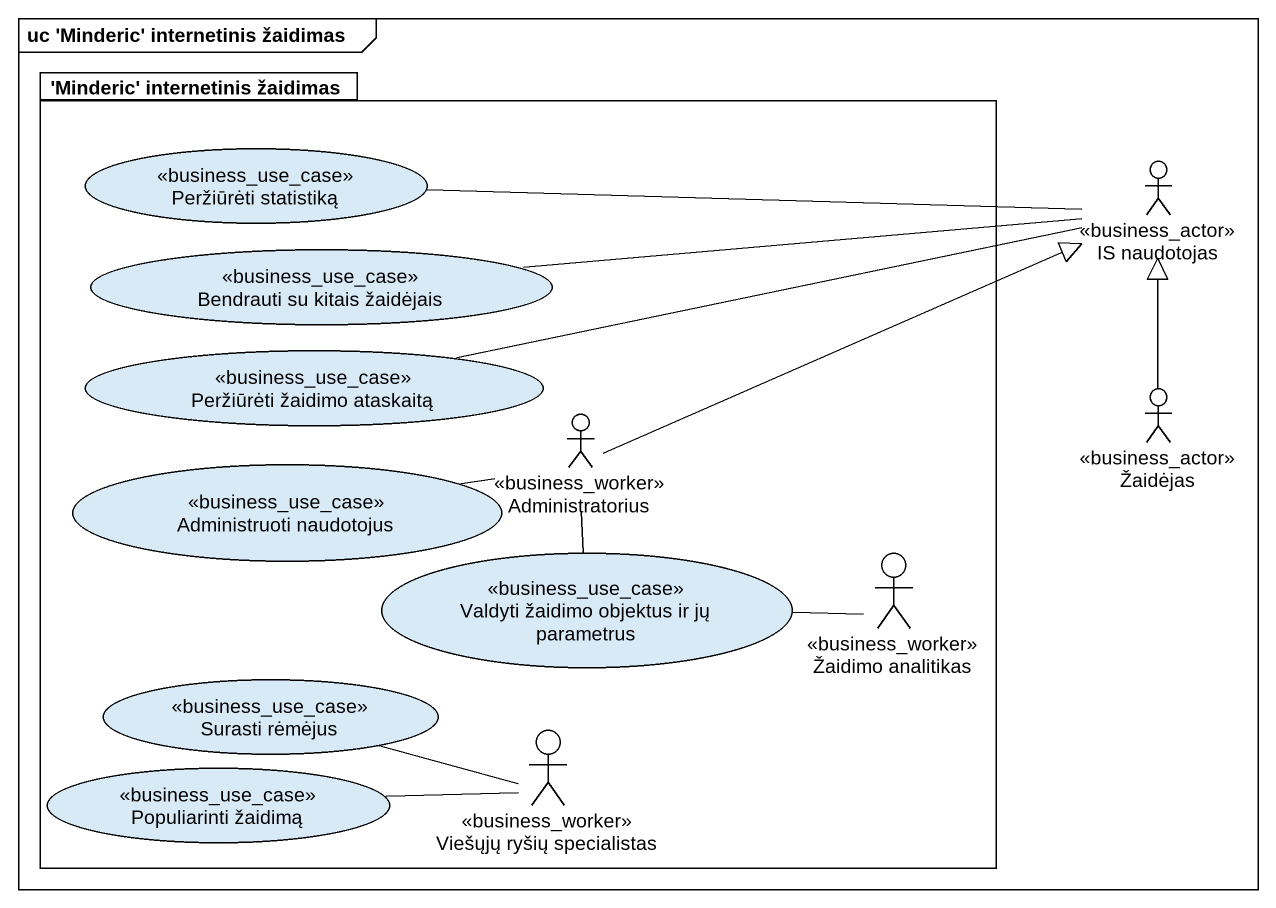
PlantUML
@startuml
mainframe uc 'Minderic' internetinis žaidimas
package "'Minderic' internetinis žaidimas" as Minderic_internetinis {
  usecase "Peržiūrėti statistiką" as Peržiūrėti_statistiką <<business_use_case>>
  usecase "Bendrauti su kitais žaidėjais" as Bendrauti_su_kitais <<business_use_case>>
  usecase "Peržiūrėti žaidimo ataskaitą" as Peržiūrėti_žaidimo_ataskaitą <<business_use_case>>
  actor Administratorius <<business_worker>>
  usecase "Administruoti naudotojus" as Administruoti_naudotojus <<business_use_case>>
  usecase "Valdyti žaidimo objektus ir jų parametrus" as Valdyti_žaidimo_objektus_ir <<business_use_case>>
  actor "Žaidimo analitikas" as Žaidimo_analitikas <<business_worker>>
  usecase "Surasti rėmėjus" as Surasti_rėmėjus <<business_use_case>>
  actor "Viešųjų ryšių specialistas" as Viešųjų_ryšių_specialistas <<business_worker>>
  usecase "Populiarinti žaidimą" as Populiarinti_žaidimą <<business_use_case>>
}
actor "IS naudotojas" as IS_naudotojas <<business_actor>>
actor Žaidėjas <<business_actor>>
IS_naudotojas -left- Peržiūrėti_statistiką
IS_naudotojas -left- Bendrauti_su_kitais
IS_naudotojas -left- Peržiūrėti_žaidimo_ataskaitą
Administratorius -right-|> IS_naudotojas
Administratorius -left- Administruoti_naudotojus
Administratorius -- Valdyti_žaidimo_objektus_ir
Žaidėjas -up-|> IS_naudotojas
Žaidimo_analitikas -left- Valdyti_žaidimo_objektus_ir
Viešųjų_ryšių_specialistas -left- Surasti_rėmėjus
Viešųjų_ryšių_specialistas -left- Populiarinti_žaidimą
@enduml
